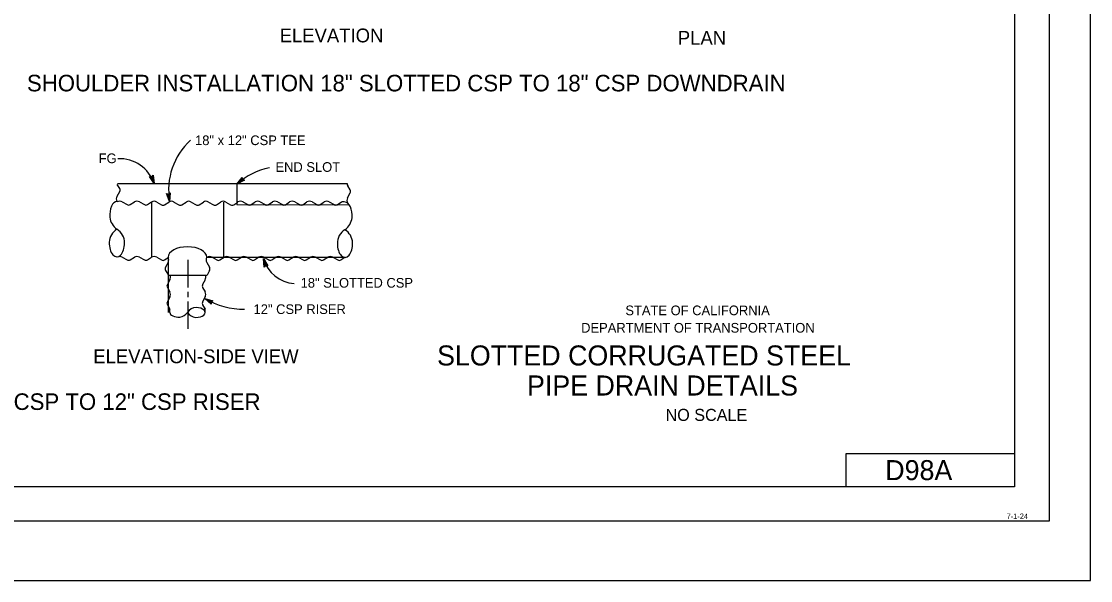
# Model space of a CAD drawing. Extents: x -894 to 866, y -472 to 714.
# Drawn here: x 92 to 866, y -472 to -68 of the extents above; entities that cross this region are included whole.
import ezdxf

# ---------------------------------------------------------------- set-up
doc = ezdxf.new("R2010")
doc.units = 0
for name, color, linetype in [('56 Stage 3 Anno', 7, 'Continuous'), ('57 Undefined', 7, 'Continuous'), ('60 Nongeo Data', 7, 'Continuous'), ('border_INSIDE-BORDER-anno', 7, 'Continuous'), ('border_PLOTTING-ELEMENTS', 7, 'Continuous'), ('border_rw_22x34_Cut_Lines', 7, 'Continuous'), ('border_SHEET', 7, 'Continuous'), ('border_WITHIN-BORDER-anno', 7, 'Continuous')]:
    doc.layers.add(name, color=color, linetype=linetype)

msp = doc.modelspace()

# ---------------------------------------------------------------- linework, layer by layer
at = {"layer": '56 Stage 3 Anno'}
for p, q in [((188.21, -185), (184.95, -179.79)), ((184.95, -179.79), (184.95, -179.79)), ((184.95, -179.79), (186.47, -180.1)), ((187.74, -183.69), (185.37, -179.89)), ((187.29, -182.4), (185.76, -179.94)), ((186.83, -181.1), (186.17, -180.05)), ((186.47, -180.1), (187.47, -178.9)), ((186.68, -179.85), (186.83, -181.1)), ((186.95, -179.56), (187.29, -182.4)), ((187.21, -179.22), (187.75, -183.7)), ((187.47, -178.9), (187.47, -178.9)), ((187.47, -178.9), (188.21, -185)), ((188.21, -185), (188.21, -185)), ((248.11, -185.28), (251.97, -180.5)), ((253.64, -182.58), (248.11, -185.28)), ((248.11, -185.28), (248.11, -185.28)), ((249.19, -184.41), (252.01, -180.92)), ((253.24, -182.44), (249.19, -184.42)), ((250.27, -183.56), (252.09, -181.31)), ((252.84, -182.31), (250.27, -183.56)), ((251.35, -182.7), (252.13, -181.73)), ((252.48, -182.14), (251.35, -182.7)), ((251.97, -180.5), (251.97, -180.5)), ((251.97, -180.5), (252.17, -182.04)), ((252.17, -182.04), (253.64, -182.58)), ((253.64, -182.58), (253.64, -182.58)), ((199.42, -197.86), (197.25, -192.11)), ((197.25, -192.11), (197.25, -192.11)), ((197.25, -192.11), (198.68, -192.71)), ((199.42, -197.86), (197.25, -192.11)), ((197.25, -192.11), (197.25, -192.11)), ((197.25, -192.11), (198.68, -192.71)), ((199.22, -196.48), (197.63, -192.29)), ((199.22, -196.48), (197.63, -192.29)), ((199.03, -195.12), (198, -192.42)), ((199.03, -195.12), (198, -192.42)), ((198.83, -193.76), (198.39, -192.6)), ((198.83, -193.76), (198.39, -192.6)), ((198.68, -192.71), (199.89, -191.73)), ((198.68, -192.71), (199.89, -191.73)), ((198.93, -192.5), (198.83, -193.76)), ((198.93, -192.5), (198.83, -193.76)), ((199.24, -192.28), (199.03, -195.12)), ((199.24, -192.28), (199.03, -195.12)), ((199.57, -191.99), (199.23, -196.49)), ((199.57, -191.99), (199.23, -196.49)), ((199.89, -191.73), (199.42, -197.86)), ((199.89, -191.73), (199.42, -197.86)), ((199.89, -191.73), (199.89, -191.73)), ((199.89, -191.73), (199.89, -191.73)), ((199.42, -197.86), (199.42, -197.86)), ((199.42, -197.86), (199.42, -197.86)), ((267.88, -245.43), (267.27, -239.31)), ((267.27, -239.31), (267.27, -239.31)), ((267.27, -239.31), (270.41, -244.6)), ((268.15, -245.11), (267.7, -240.62)), ((267.71, -240.63), (270, -244.49)), ((268.9, -244.25), (267.88, -245.43)), ((267.88, -245.43), (267.88, -245.43)), ((268.41, -244.78), (268.13, -241.94)), ((268.13, -241.94), (269.61, -244.43)), ((268.69, -244.5), (268.56, -243.25)), ((268.56, -243.25), (269.2, -244.32)), ((270.41, -244.6), (268.9, -244.25)), ((270.41, -244.6), (270.41, -244.6)), ((229.43, -272.29), (224.91, -268.12)), ((224.91, -268.12), (224.91, -268.12)), ((224.91, -268.12), (230.77, -269.98)), ((229.42, -271.87), (226.11, -268.81)), ((226.12, -268.81), (230.39, -270.17)), ((229.4, -271.44), (227.3, -269.51)), ((227.3, -269.51), (230.06, -270.38)), ((229.42, -271.06), (228.49, -270.2)), ((228.49, -270.2), (229.67, -270.58)), ((230.77, -269.98), (229.41, -270.73)), ((229.41, -270.73), (229.43, -272.29)), ((230.77, -269.98), (230.77, -269.98)), ((229.43, -272.29), (229.43, -272.29))]:
    msp.add_line(p, q, dxfattribs=at)
for points in [[(212.6, -240.24), (212.6, -260.24)], [(212.6, -263.24), (212.6, -267.24)], [(212.6, -270.24), (212.6, -290.24)]]:
    msp.add_lwpolyline(points, dxfattribs=at)
for centre, radius, start, end in [((247.57, -189.5), 48.86, 132.63896, 189.85575), ((163.22, -193.23), 26.3, 18.21317, 92.7698), ((282, -223.67), 51.21, 101.68659, 131.44371), ((291.09, -232.56), 24.76, 195.82938, 266.63938), ((253.21, -220.67), 55.25, 239.19156, 270.52663)]:
    msp.add_arc(centre, radius, start, end, dxfattribs=at)
at = {"layer": '60 Nongeo Data'}
for p, q in [((163.34, -188.42), (161.53, -185.61)), ((161.68, -185.03), (327.88, -185.01)), ((248.08, -185.43), (248.08, -200.04)), ((161.37, -194.13), (163.32, -190.6)), ((328.18, -195.23), (330.13, -191.71)), ((330.15, -189.52), (328.34, -186.71)), ((165.16, -198.23), (168.69, -200.18)), ((170.87, -200.19), (173.91, -198.24)), ((177.66, -198.23), (181.18, -200.18)), ((183.37, -200.19), (186.4, -198.24)), ((186.35, -198.54), (186.35, -238.32)), ((190.1, -198.32), (193.62, -200.27)), ((195.8, -200.29), (198.84, -198.34)), ((202.59, -198.32), (206.12, -200.27)), ((208.3, -200.29), (211.34, -198.34)), ((215.09, -198.32), (218.61, -200.27)), ((220.79, -200.29), (223.83, -198.34)), ((227.58, -198.32), (231.11, -200.27)), ((233.29, -200.29), (236.33, -198.34)), ((238.35, -198.32), (238.35, -238.32)), ((240.08, -198.32), (243.6, -200.27)), ((245.78, -200.29), (248.82, -198.34)), ((248.08, -200.04), (329.33, -200.39)), ((252.53, -198.28), (256.06, -200.23)), ((258.24, -200.24), (261.28, -198.29)), ((265.03, -198.28), (268.55, -200.23)), ((270.73, -200.24), (273.77, -198.29)), ((277.52, -198.28), (281.05, -200.23)), ((283.23, -200.24), (286.27, -198.29)), ((290.02, -198.28), (293.54, -200.23)), ((295.72, -200.24), (298.76, -198.29)), ((302.51, -198.28), (306.04, -200.23)), ((308.22, -200.24), (311.26, -198.29)), ((315.01, -198.28), (318.53, -200.23)), ((320.71, -200.24), (323.75, -198.29)), ((165.18, -238.27), (168.71, -240.22)), ((170.89, -240.23), (173.93, -238.28)), ((177.68, -238.27), (181.2, -240.22)), ((183.39, -240.23), (186.42, -238.28)), ((190.1, -238.32), (193.62, -240.27)), ((195.8, -240.29), (198.84, -238.34)), ((198.35, -238.32), (198.35, -278.32)), ((226.35, -238.32), (326.35, -238.32)), ((230.1, -238.32), (233.62, -240.27)), ((235.8, -240.29), (238.84, -238.34)), ((242.59, -238.32), (246.12, -240.27)), ((248.3, -240.29), (251.34, -238.34)), ((255.09, -238.32), (258.61, -240.27)), ((260.79, -240.29), (263.83, -238.34)), ((267.58, -238.32), (271.11, -240.27)), ((273.29, -240.29), (276.33, -238.34)), ((280.08, -238.32), (283.6, -240.27)), ((285.78, -240.29), (288.82, -238.34)), ((292.57, -238.32), (296.1, -240.27)), ((298.28, -240.29), (301.32, -238.34)), ((305.07, -238.32), (308.59, -240.27)), ((310.77, -240.29), (313.81, -238.34)), ((317.56, -238.32), (321.09, -240.27)), ((323.27, -240.29), (326.31, -238.34)), ((198.35, -242.07), (196.4, -245.6)), ((226.35, -242.07), (228.3, -245.6)), ((196.38, -247.78), (198.33, -250.82)), ((199.57, -254.57), (197.79, -258.09)), ((198.49, -251.32), (226.71, -251.32)), ((225.12, -254.57), (223.34, -258.09)), ((228.31, -247.78), (226.71, -251.32)), ((197.78, -260.28), (199.56, -263.31)), ((223.33, -260.28), (225.1, -263.31)), ((199.57, -267.06), (197.79, -270.59)), ((225.12, -267.06), (223.34, -270.59)), ((197.78, -272.77), (199.56, -275.81)), ((223.33, -272.77), (225.1, -275.81))]:
    msp.add_line(p, q, dxfattribs=at)
for centre, radius, start, end in [((329.47, -185.54), 1.62, 160.91795, 226.06943), ((161.37, -189.52), 2.25, 330.85193, 29.14807), ((328.18, -190.62), 2.25, 330.85193, 29.14807), ((164.56, -196), 3.7, 149.53446, 210.46554), ((163.29, -201.41), 3.7, 59.53446, 120.46554), ((169.78, -198.23), 2.25, 240.85193, 299.14807), ((175.78, -201.41), 3.7, 59.53446, 120.46554), ((182.27, -198.23), 2.25, 240.85193, 299.14807), ((188.22, -201.51), 3.7, 59.53446, 120.46554), ((194.71, -198.32), 2.25, 240.85193, 299.14807), ((200.72, -201.51), 3.7, 59.53446, 120.46554), ((207.2, -198.32), 2.25, 240.85193, 299.14807), ((213.21, -201.51), 3.7, 59.53446, 120.46554), ((219.7, -198.32), 2.25, 240.85193, 299.14807), ((225.71, -201.51), 3.7, 59.53446, 120.46554), ((232.19, -198.32), 2.25, 240.85193, 299.14807), ((238.2, -201.51), 3.7, 59.53446, 120.46554), ((244.69, -198.32), 2.25, 240.85193, 299.14807), ((250.66, -201.46), 3.7, 59.53446, 120.46554), ((257.14, -198.28), 2.25, 240.85193, 299.14807), ((263.15, -201.46), 3.7, 59.53446, 120.46554), ((269.64, -198.28), 2.25, 240.85193, 299.14807), ((275.65, -201.46), 3.7, 59.53446, 120.46554), ((282.13, -198.28), 2.25, 240.85193, 299.14807), ((288.14, -201.46), 3.7, 59.53446, 120.46554), ((294.63, -198.28), 2.25, 240.85193, 299.14807), ((300.64, -201.46), 3.7, 59.53446, 120.46554), ((307.12, -198.28), 2.25, 240.85193, 299.14807), ((313.13, -201.46), 3.7, 59.53446, 120.46554), ((319.62, -198.28), 2.25, 240.85193, 299.14807), ((325.02, -201.97), 3.88, 70.05083, 112.12319), ((331.37, -197.11), 3.7, 149.53446, 210.46554), ((168.4, -207.91), 12.35, 186.74286, 234.81562), ((319.23, -208.26), 12.35, 305.18438, 353.25714), ((167.67, -228.08), 11.94, 122.37622, 177.02523), ((155.47, -227.76), 11.35, 358.67009, 59.20271), ((332.16, -228.1), 11.35, 120.79729, 181.32991), ((319.95, -228.43), 11.94, 2.97477, 57.62378), ((163.31, -241.46), 3.7, 59.53446, 120.46554), ((175.8, -241.46), 3.7, 59.53446, 120.46554), ((188.22, -241.51), 3.7, 59.53446, 120.46554), ((195.16, -240.2), 3.7, 329.53446, 30.46554), ((229.53, -240.2), 3.7, 149.53446, 210.46554), ((228.22, -241.51), 3.7, 59.53446, 120.46554), ((240.72, -241.51), 3.7, 59.53446, 120.46554), ((253.21, -241.51), 3.7, 59.53446, 120.46554), ((265.71, -241.51), 3.7, 59.53446, 120.46554), ((278.2, -241.51), 3.7, 59.53446, 120.46554), ((290.7, -241.51), 3.7, 59.53446, 120.46554), ((303.19, -241.51), 3.7, 59.53446, 120.46554), ((315.69, -241.51), 3.7, 59.53446, 120.46554), ((169.8, -238.27), 2.25, 240.85193, 299.14807), ((182.29, -238.27), 2.25, 240.85193, 299.14807), ((194.71, -238.32), 2.25, 240.85193, 299.14807), ((198.35, -246.69), 2.25, 150.85193, 209.14807), ((226.35, -246.69), 2.25, 330.85193, 29.14807), ((234.71, -238.32), 2.25, 240.85193, 299.14807), ((247.2, -238.32), 2.25, 240.85193, 299.14807), ((259.7, -238.32), 2.25, 240.85193, 299.14807), ((272.19, -238.32), 2.25, 240.85193, 299.14807), ((284.69, -238.32), 2.25, 240.85193, 299.14807), ((297.18, -238.32), 2.25, 240.85193, 299.14807), ((309.68, -238.32), 2.25, 240.85193, 299.14807), ((322.17, -238.32), 2.25, 240.85193, 299.14807), ((195.16, -252.69), 3.7, 22.12011, 30.46554), ((194.11, -277.13), 5.59, 347.68606, 12.54736), ((205.9, -273.78), 7.88, 276.74286, 324.81562), ((218.57, -282.03), 7.24, 88.67009, 149.20271), ((218.78, -274.24), 7.62, 212.37622, 267.02523), ((210.6, -277.5), 14.52, 356.7566, 7.09483)]:
    msp.add_arc(centre, radius, start, end, dxfattribs=at)
for centre, major_axis, ratio, start_param, end_param in [((161.28, -207.99), (0, -10.01), 0.519123, 3.141593, 4.849434), ((326.35, -208.34), (0, -10.01), 0.519123, 1.433751, 3.141593), ((161.28, -228.02), (0, -10.01), 0.552855, 4.65704, 7.860758), ((212.35, -238.32), (-14, 0), 0.539183, 3.141593, 6.283185), ((326.35, -228.37), (0, -10.01), 0.552855, 4.705612, 7.909331), ((196.66, -252.69), (0, 3.7), 0.91238, 4.180665, 5.058134), ((222.21, -252.69), (0, 3.7), 0.91238, 4.180665, 5.089519), ((199.57, -259.18), (0, -2.25), 0.91238, 4.203659, 5.221119), ((225.12, -259.18), (0, -2.25), 0.91238, 4.203659, 5.221119), ((199.57, -271.68), (0, -2.25), 0.91238, 4.203659, 5.221119), ((196.66, -265.19), (0, 3.7), 0.91238, 4.180665, 5.244113), ((225.12, -271.68), (0, -2.25), 0.91238, 4.203659, 5.221119), ((222.21, -265.19), (0, 3.7), 0.91238, 4.180665, 5.244113), ((205.96, -278.32), (6.39, 0), 0.519123, 3.141593, 4.849434), ((218.74, -278.32), (6.39, 0), 0.552855, 4.65704, 7.860758)]:
    msp.add_ellipse(centre, major_axis=major_axis, ratio=ratio, start_param=start_param, end_param=end_param, dxfattribs=at)
at = {"layer": 'border_PLOTTING-ELEMENTS'}
for points in [[(-894.04, -472.44), (865.96, -472.44), (865.96, 713.56), (-894.04, 713.56)], [(-864.04, 670.56), (835.96, 670.56), (835.96, -429.44), (-864.04, -429.44)]]:
    msp.add_lwpolyline(points, close=True, dxfattribs=at)
at = {"layer": 'border_rw_22x34_Cut_Lines'}
msp.add_lwpolyline([(-864.04, 670.56), (835.96, 670.56), (835.96, -429.44), (-864.04, -429.44)], close=True, dxfattribs=at)
at = {"layer": 'border_SHEET'}
for p, q in [((810.96, 645.56), (810.96, -404.44)), ((688.93, -404.44), (688.93, -380.44)), ((688.93, -380.44), (810.93, -380.44)), ((810.96, -404.44), (-814.04, -404.44))]:
    msp.add_line(p, q, dxfattribs=at)

# ---------------------------------------------------------------- texts
at = {"layer": '57 Undefined'}
for s, height, p in [('ELEVATION', 10, (279.06, -82.72)), ('PLAN', 10, (567.22, -84.45)), ('SHOULDER INSTALLATION 18" SLOTTED CSP TO 18" CSP DOWNDRAIN', 12, (96.17, -118.22)), ('18" x 12" CSP TEE', 7, (217.85, -157.12)), ('FG', 7, (148.06, -170.18)), ('END SLOT', 7, (276.01, -176.47)), ('18" SLOTTED CSP', 7, (294.22, -260.32)), ('12" CSP RISER', 7, (260.16, -279.41)), ('ELEVATION-SIDE VIEW', 10, (144.17, -315.02)), ('SHOULDER INSTALLATION 18" SLOTTED CSP TO 12" CSP RISER', 12, (-232.16, -348.86))]:
    msp.add_text(s, height=height, dxfattribs=at).set_placement(p)
at = {"layer": 'border_INSIDE-BORDER-anno'}
for s, height, p in [('STATE OF CALIFORNIA', 7, (529.24, -280.27)), ('DEPARTMENT OF TRANSPORTATION', 7, (497.24, -292.88)), ('SLOTTED CORRUGATED STEEL', 14.5, (392.99, -316.66)), ('PIPE DRAIN DETAILS', 14.5, (458.07, -338.41)), ('NO SCALE', 8.75, (558.31, -356.82))]:
    msp.add_text(s, height=height, dxfattribs=at).set_placement(p)
at = {"layer": 'border_WITHIN-BORDER-anno'}
for s, height, p in [('D98A', 14.5, (717.36, -399.69)), ('7-1-24', 4, (805.2, -427.86))]:
    msp.add_text(s, height=height, dxfattribs=at).set_placement(p)

doc.saveas('drawing.dxf')
